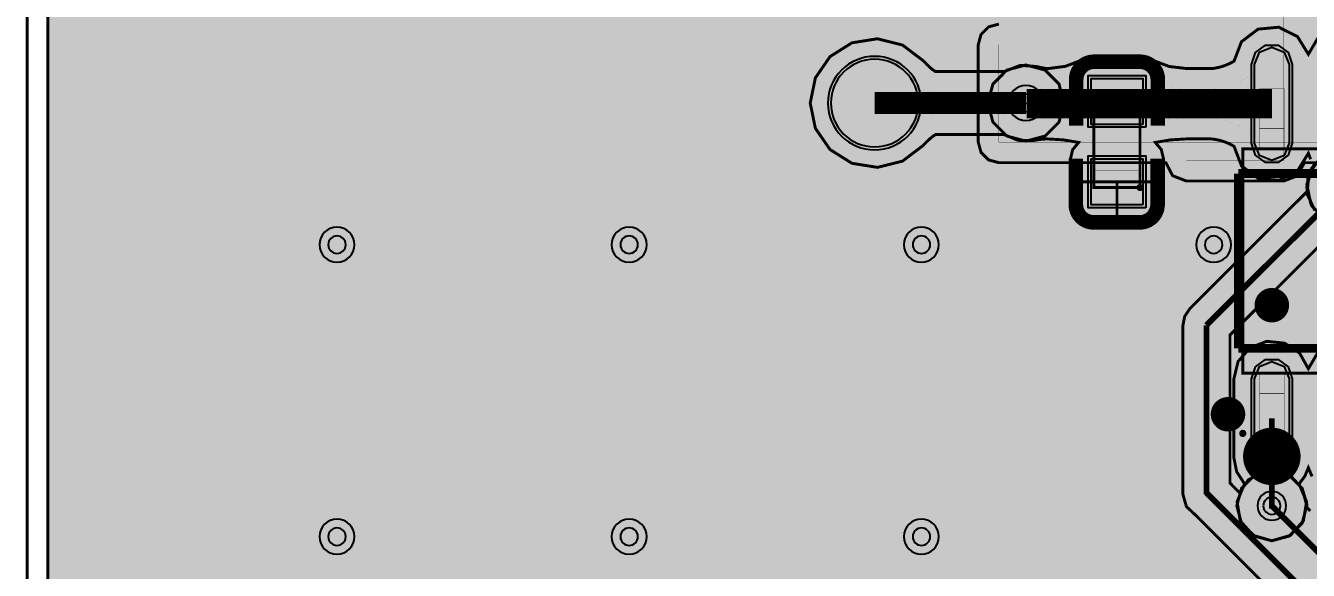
# Model space of a CAD drawing. Header units: millimetres. Extents: x 0 to 100, y -100 to 0.
# Drawn here: x -0.03 to 22.27, y -87.25 to -77.77 of the extents above; entities that cross this region are included whole.
import ezdxf

# ---------------------------------------------------------------- set-up
doc = ezdxf.new("R2010")
doc.units = ezdxf.units.MM
doc.header["$MEASUREMENT"] = 0
for name, color, linetype, true_color in [('Board-Outline-Layer', 7, 'Continuous', 0xff00ff), ('Bottom-Layer', 7, 'Continuous', 0x0000ff), ('Component-Marking-Layer', 7, 'Continuous', 0x66ffcc), ('Component-Shape-Layer', 7, 'Continuous', 0x00cccc), ('Document-Layer', 7, 'Continuous', 0xffffff), ('Hole-Layer', 7, 'Continuous', 0x222222), ('Inner1', 7, 'Continuous', 0x999966), ('Inner2', 7, 'Continuous', 0x008000), ('Multi-Layer', 7, 'Continuous', 0xc0c0c0), ('Pin-Floating-Layer', 7, 'Continuous', 0xff99ff), ('Pin-Soldering-Layer', 7, 'Continuous', 0xcc9999), ('Top-Layer', 7, 'Continuous', 0xff0000), ('Top-Paste-Mask-Layer', 7, 'Continuous', 0x808080), ('Top-Silkscreen-Layer', 7, 'Continuous', 0xffcc00), ('Top-Solder-Mask-Layer', 7, 'Continuous', 0x800080)]:
    doc.layers.add(name, color=color, linetype=linetype, true_color=true_color)

msp = doc.modelspace()

# ---------------------------------------------------------------- hatches: boundary and pattern name
at = {"layer": 'Bottom-Layer'}
for points in [[(99.642, -0.358), (99.642, -99.642), (0.358, -99.642), (0.358, -0.358)], [(16.699, -79.121), (16.788, -79.453), (17.03, -79.695), (17.362, -79.784), (17.694, -79.695), (17.936, -79.453), (18.025, -79.121), (17.936, -78.79), (17.694, -78.547), (17.362, -78.458), (17.03, -78.547), (16.788, -78.79)], [(22.242, -80.582), (22.331, -80.913), (22.574, -81.156), (22.906, -81.245), (23.237, -81.156), (23.48, -80.913), (23.569, -80.582), (23.48, -80.25), (23.237, -80.007), (22.906, -79.919), (22.574, -80.007), (22.331, -80.25)], [(21.027, -86.128), (21.109, -86.433), (21.332, -86.655), (21.636, -86.737), (21.94, -86.655), (22.162, -86.433), (22.244, -86.128), (22.162, -85.824), (21.94, -85.602), (21.636, -85.52), (21.332, -85.602), (21.109, -85.824)]]:
    msp.add_hatch(color=256, dxfattribs=at).paths.add_polyline_path(points)
at = {"layer": 'Component-Marking-Layer'}
for points in [[(19.285, -80.592, 1), (19.404, -80.592, 1)], [(19.285, -80.592, 1), (19.404, -80.592, 1)], [(21.071, -84.869, 1), (21.191, -84.869, 1)], [(21.071, -84.869, 1), (21.191, -84.869, 1)]]:
    msp.add_hatch(color=256, dxfattribs=at).paths.add_polyline_path(points)
at = {"layer": 'Inner1'}
for points in [[(99.642, -0.358), (99.642, -99.642), (0.358, -99.642), (0.358, -0.358)], [(16.699, -79.121), (16.788, -79.453), (17.03, -79.695), (17.362, -79.784), (17.694, -79.695), (17.936, -79.453), (18.025, -79.121), (17.936, -78.79), (17.694, -78.547), (17.362, -78.458), (17.03, -78.547), (16.788, -78.79)], [(47.491, -85.769), (47.237, -85.724), (47.006, -85.839), (43.108, -89.738), (42.923, -89.745), (42.745, -89.796), (51.413, -81.128), (51.49, -81.089), (51.556, -81.035), (51.601, -80.991), (52.042, -80.991), (52.299, -81.19), (52.62, -81.242), (52.927, -81.136), (53.147, -80.897), (53.227, -80.582), (53.147, -80.266), (52.927, -80.027), (52.62, -79.921), (52.299, -79.974), (52.042, -80.173), (51.431, -80.173), (51.275, -80.204), (51.142, -80.292), (51.12, -80.314), (51.044, -80.353), (50.978, -80.407), (44.48, -86.905), (44.49, -86.852), (44.494, -86.799), (44.494, -86.585), (44.542, -86.529), (44.686, -86.218), (44.639, -85.877), (44.414, -85.617), (44.085, -85.52), (43.755, -85.617), (43.531, -85.877), (43.483, -86.218), (43.627, -86.529), (43.676, -86.585), (43.676, -86.63), (40.568, -89.738), (40.512, -89.735), (40.456, -89.736), (43.104, -87.088), (43.193, -86.956), (43.224, -86.799), (43.224, -86.585), (43.272, -86.529), (43.416, -86.218), (43.369, -85.877), (43.144, -85.617), (42.815, -85.52), (42.485, -85.617), (42.261, -85.877), (42.213, -86.218), (42.357, -86.529), (42.406, -86.585), (42.406, -86.63), (39.298, -89.738), (38.982, -89.778), (38.71, -89.943), (38.529, -90.205), (38.47, -90.518), (38.544, -90.828), (29.453, -90.828), (25.356, -86.73), (25.656, -86.699), (25.904, -86.528), (26.04, -86.259), (26.029, -85.958), (25.876, -85.698), (25.616, -85.545), (25.315, -85.535), (25.046, -85.67), (24.875, -85.919), (24.844, -86.218), (24.788, -86.162), (24.782, -86.089), (24.676, -85.784), (24.429, -85.576), (24.111, -85.524), (23.81, -85.642), (23.613, -85.898), (23.574, -86.218), (23.518, -86.162), (23.512, -86.089), (23.406, -85.784), (23.159, -85.576), (22.841, -85.524), (22.54, -85.642), (22.343, -85.898), (22.304, -86.218), (22.248, -86.162), (22.242, -86.089), (22.165, -85.83), (21.984, -85.63), (21.734, -85.528), (21.464, -85.545), (21.228, -85.677), (21.073, -85.898), (20.909, -85.733), (20.909, -83.157), (22.826, -81.24), (23.148, -81.199), (23.412, -81.009), (23.555, -80.717), (23.541, -80.392), (23.375, -80.113), (23.095, -79.946), (22.77, -79.932), (22.478, -80.075), (22.288, -80.339), (22.247, -80.662), (20.211, -82.698), (20.122, -82.831), (20.091, -82.987), (20.091, -85.93), (20.151, -86.142), (20.312, -86.293), (27.526, -93.507), (27.659, -93.596), (27.815, -93.627), (44.111, -93.627), (44.267, -93.596), (44.4, -93.507), (44.677, -93.23), (44.748, -93.24), (44.794, -93.248), (45.094, -93.25), (45.372, -93.137), (45.585, -92.925), (45.86, -93.174), (46.22, -93.264), (46.579, -93.174), (46.855, -92.925), (47.13, -93.174), (47.49, -93.264), (47.849, -93.174), (48.125, -92.925), (48.4, -93.174), (48.76, -93.264), (49.119, -93.174), (49.395, -92.925), (49.67, -93.174), (50.03, -93.264), (50.389, -93.174), (50.665, -92.925), (50.94, -93.174), (51.3, -93.264), (51.659, -93.174), (51.935, -92.925), (52.21, -93.174), (52.57, -93.264), (52.929, -93.174), (53.205, -92.925), (53.48, -93.174), (53.84, -93.264), (54.199, -93.174), (54.475, -92.925), (54.75, -93.174), (55.11, -93.264), (55.469, -93.174), (55.745, -92.925), (56.02, -93.174), (56.38, -93.264), (56.739, -93.174), (57.015, -92.925), (57.29, -93.174), (57.65, -93.264), (58.009, -93.174), (58.285, -92.925), (58.56, -93.174), (58.92, -93.264), (59.279, -93.174), (59.555, -92.925), (59.83, -93.174), (60.19, -93.264), (60.549, -93.174), (60.825, -92.925), (61.113, -93.181), (61.49, -93.263), (61.859, -93.151), (62.127, -92.873), (62.224, -92.499), (62.127, -92.126), (61.859, -91.848), (61.49, -91.736), (61.113, -91.818), (60.825, -92.074), (60.549, -91.825), (60.19, -91.735), (59.83, -91.825), (59.555, -92.074), (59.279, -91.825), (58.92, -91.735), (58.56, -91.825), (58.285, -92.074), (58.009, -91.825), (57.65, -91.735), (57.29, -91.825), (57.015, -92.074), (56.739, -91.825), (56.38, -91.735), (56.02, -91.825), (55.745, -92.074), (55.469, -91.825), (55.11, -91.735), (54.75, -91.825), (54.475, -92.074), (54.199, -91.825), (53.84, -91.735), (53.48, -91.825), (53.205, -92.074), (52.929, -91.825), (52.57, -91.735), (52.21, -91.825), (51.935, -92.074), (51.659, -91.825), (51.3, -91.735), (50.94, -91.825), (50.665, -92.074), (50.389, -91.825), (50.03, -91.735), (49.67, -91.825), (49.395, -92.074), (49.211, -91.882), (48.973, -91.765), (48.709, -91.737), (48.229, -91.257), (48.53, -91.148), (48.76, -90.925), (49.035, -91.174), (49.395, -91.264), (49.754, -91.174), (50.03, -90.925), (50.305, -91.174), (50.665, -91.264), (51.024, -91.174), (51.3, -90.925), (51.575, -91.174), (51.935, -91.264), (52.294, -91.174), (52.57, -90.925), (52.845, -91.174), (53.205, -91.264), (53.564, -91.174), (53.84, -90.925), (54.115, -91.174), (54.475, -91.264), (54.834, -91.174), (55.11, -90.925), (55.385, -91.174), (55.745, -91.264), (56.104, -91.174), (56.38, -90.925), (56.655, -91.174), (57.015, -91.264), (57.374, -91.174), (57.65, -90.925), (57.925, -91.174), (58.285, -91.264), (58.644, -91.174), (58.92, -90.925), (59.195, -91.174), (59.555, -91.264), (59.914, -91.174), (60.19, -90.925), (60.474, -91.179), (60.845, -91.264), (61.211, -91.159), (61.481, -90.891), (61.517, -90.833), (61.556, -90.782), (69.499, -90.782), (69.655, -90.75), (69.788, -90.662), (73.709, -86.741), (73.783, -86.735), (74.105, -86.617), (74.312, -86.343), (74.337, -86), (74.173, -85.698), (73.871, -85.534), (73.529, -85.559), (73.254, -85.766), (73.136, -86.089), (73.131, -86.162), (73.074, -86.218), (73.035, -85.898), (72.838, -85.642), (72.538, -85.524), (72.219, -85.576), (71.972, -85.784), (71.866, -86.089), (71.861, -86.162), (71.804, -86.218), (71.765, -85.898), (71.568, -85.642), (71.268, -85.524), (70.949, -85.576), (70.702, -85.784), (70.596, -86.089), (70.591, -86.162), (70.534, -86.218), (70.495, -85.898), (70.298, -85.642), (69.998, -85.524), (69.679, -85.576), (69.432, -85.784), (69.326, -86.089), (69.321, -86.162), (69.264, -86.218), (69.225, -85.898), (69.028, -85.642), (68.728, -85.524), (68.409, -85.576), (68.162, -85.784), (68.056, -86.089), (68.051, -86.162), (67.994, -86.218), (67.955, -85.898), (67.758, -85.642), (67.458, -85.524), (67.139, -85.576), (66.892, -85.784), (66.786, -86.089), (66.781, -86.162), (66.724, -86.218), (66.685, -85.898), (66.488, -85.642), (66.188, -85.524), (65.869, -85.576), (65.622, -85.784), (65.516, -86.089), (65.511, -86.162), (63.943, -87.73), (60.937, -87.73), (67.423, -81.244), (67.728, -81.154), (67.956, -80.931), (68.054, -80.628), (67.999, -80.314), (67.805, -80.062), (67.515, -79.93), (67.197, -79.948), (66.924, -80.112), (66.759, -80.385), (66.741, -80.703), (66.749, -80.761), (59.984, -87.526), (58.095, -87.526), (58.88, -86.741), (58.954, -86.735), (59.276, -86.617), (59.483, -86.343), (59.508, -86), (59.344, -85.698), (59.042, -85.534), (58.7, -85.559), (58.425, -85.766), (58.307, -86.089), (58.302, -86.162), (58.245, -86.218), (58.206, -85.898), (58.009, -85.642), (57.709, -85.524), (57.39, -85.576), (57.143, -85.784), (57.037, -86.089), (57.032, -86.162), (56.975, -86.218), (56.936, -85.898), (56.739, -85.642), (56.439, -85.524), (56.12, -85.576), (55.873, -85.784), (55.767, -86.089), (55.762, -86.162), (55.705, -86.218), (55.666, -85.898), (55.469, -85.642), (55.169, -85.524), (54.85, -85.576), (54.603, -85.784), (54.497, -86.089), (54.492, -86.162), (54.435, -86.218), (54.396, -85.898), (54.199, -85.642), (53.899, -85.524), (53.58, -85.576), (53.333, -85.784), (53.227, -86.089), (53.222, -86.162), (53.165, -86.218), (53.126, -85.898), (52.929, -85.642), (52.629, -85.524), (52.31, -85.576), (52.063, -85.784), (51.957, -86.089), (51.952, -86.162), (51.941, -86.172), (51.9, -86.172), (51.864, -85.919), (51.727, -85.702), (51.514, -85.561), (51.261, -85.521), (51.014, -85.589), (50.816, -85.752), (50.801, -85.769)]]:
    msp.add_hatch(color=256, dxfattribs=at).paths.add_polyline_path(points)
at = {"layer": 'Inner2'}
for points in [[(99.642, -0.358), (99.642, -99.642), (0.358, -99.642), (0.358, -0.358)], [(20.15, -80.477), (21.845, -80.477), (22.084, -80.385), (22.201, -80.158), (22.396, -80.158), (22.262, -80.424), (22.257, -80.721), (22.384, -80.991), (22.615, -81.178), (22.906, -81.245), (23.196, -81.178), (23.427, -80.991), (23.554, -80.721), (23.55, -80.424), (23.416, -80.158), (52.054, -80.158), (51.92, -80.424), (51.915, -80.721), (52.042, -80.991), (52.274, -81.178), (52.564, -81.245), (52.854, -81.178), (53.085, -80.991), (53.212, -80.721), (53.208, -80.424), (53.074, -80.158), (66.883, -80.158), (66.749, -80.424), (66.744, -80.721), (66.871, -80.991), (67.103, -81.178), (67.393, -81.245), (67.683, -81.178), (67.914, -80.991), (68.041, -80.721), (68.037, -80.424), (67.903, -80.158), (75.335, -80.158), (75.443, -80.22), (75.565, -80.241), (85.725, -80.241), (85.904, -80.193), (86.035, -80.062), (86.083, -79.883), (86.083, -70.57), (86.153, -70.407), (86.176, -70.231), (86.153, -70.056), (86.083, -69.893), (86.083, -68.072), (86.035, -67.893), (85.904, -67.762), (85.725, -67.714), (75.565, -67.714), (75.386, -67.762), (75.255, -67.893), (75.207, -68.072), (75.207, -77.747), (22.203, -77.747), (22.203, -22.203), (83.525, -22.203), (83.704, -22.155), (83.835, -22.024), (83.883, -21.845), (83.883, -20.15), (83.835, -19.971), (83.704, -19.84), (83.525, -19.792), (32.89, -19.792), (33.176, -19.571), (33.303, -19.233), (33.235, -18.878), (32.99, -18.612), (32.643, -18.514), (32.295, -18.612), (32.05, -18.878), (31.982, -19.233), (32.109, -19.571), (32.395, -19.792), (22.203, -19.792), (22.203, -17.302), (22.155, -17.123), (22.024, -16.992), (21.845, -16.944), (21.082, -16.944), (20.752, -16.856), (20.422, -16.944), (20.15, -16.944), (19.971, -16.992), (19.84, -17.123), (19.792, -17.302), (19.792, -22.869), (19.6, -22.591), (19.288, -22.459), (18.955, -22.514), (18.702, -22.738), (18.608, -23.063), (18.702, -23.388), (18.955, -23.612), (19.288, -23.667), (19.6, -23.534), (19.792, -23.256), (19.792, -67.356), (19.6, -67.078), (19.288, -66.946), (18.955, -67.001), (18.702, -67.225), (18.608, -67.55), (18.702, -67.875), (18.955, -68.099), (19.288, -68.154), (19.6, -68.021), (19.792, -67.743), (19.792, -77.747), (16.891, -77.747), (16.712, -77.795), (16.581, -77.926), (16.533, -78.105), (16.533, -79.8), (16.581, -79.979), (16.712, -80.11), (16.891, -80.158), (19.794, -80.158), (19.911, -80.385)], [(20.15, -17.302), (21.845, -17.302), (21.845, -80.119), (20.15, -80.119)], [(16.891, -79.8), (16.891, -78.105), (79.581, -78.105), (79.581, -79.8)], [(21.027, -86.128), (21.109, -86.433), (21.332, -86.655), (21.636, -86.737), (21.94, -86.655), (22.162, -86.433), (22.244, -86.128), (22.162, -85.824), (21.94, -85.602), (21.636, -85.52), (21.332, -85.602), (21.109, -85.824)]]:
    msp.add_hatch(color=256, dxfattribs=at).paths.add_polyline_path(points)
at = {"layer": 'Pin-Floating-Layer'}
for points in [[(21.421, -79.559), (21.851, -79.559), (21.851, -79.929), (21.421, -79.929)], [(21.421, -79.559), (21.851, -79.559), (21.851, -79.929), (21.421, -79.929)], [(21.421, -84.179), (21.421, -83.809), (21.851, -83.809), (21.851, -84.179)], [(21.421, -84.179), (21.421, -83.809), (21.851, -83.809), (21.851, -84.179)]]:
    msp.add_hatch(color=256, dxfattribs=at).paths.add_polyline_path(points)
at = {"layer": 'Pin-Soldering-Layer'}
for points in [[(21.421, -78.869), (21.851, -78.869), (21.851, -79.569), (21.421, -79.569)], [(21.421, -78.869), (21.851, -78.869), (21.851, -79.569), (21.421, -79.569)], [(19.344, -78.992), (19.344, -79.292), (18.544, -79.292), (18.544, -78.992)], [(19.344, -78.992), (19.344, -79.292), (18.544, -79.292), (18.544, -78.992)], [(19.344, -80.592), (18.544, -80.592), (18.544, -80.292), (19.344, -80.292)], [(19.344, -80.592), (18.544, -80.592), (18.544, -80.292), (19.344, -80.292)], [(21.421, -84.869), (21.421, -84.169), (21.851, -84.169), (21.851, -84.869)], [(21.421, -84.869), (21.421, -84.169), (21.851, -84.169), (21.851, -84.869)]]:
    msp.add_hatch(color=256, dxfattribs=at).paths.add_polyline_path(points)
at = {"layer": 'Top-Layer'}
for points in [[(99.642, -0.358), (99.642, -99.642), (0.358, -99.642), (0.358, -0.358)], [(21.937, -79.818), (21.848, -80.031), (21.636, -80.119), (21.423, -80.031), (21.335, -79.818), (21.335, -78.449), (21.423, -78.236), (21.636, -78.148), (21.848, -78.236), (21.937, -78.449)], [(13.97, -79.121, 1), (15.494, -79.121, 1)], [(19.394, -79.492), (18.494, -79.492), (18.494, -78.692), (19.394, -78.692)], [(19.394, -80.892), (18.494, -80.892), (18.494, -80.092), (19.394, -80.092)], [(21.937, -85.289), (21.848, -85.502), (21.636, -85.59), (21.423, -85.502), (21.335, -85.289), (21.335, -83.92), (21.423, -83.707), (21.636, -83.619), (21.848, -83.707), (21.937, -83.92)]]:
    msp.add_hatch(color=256, dxfattribs=at).paths.add_polyline_path(points)
at = {"layer": 'Top-Paste-Mask-Layer'}
for points in [[(21.937, -79.818), (21.848, -80.031), (21.636, -80.119), (21.423, -80.031), (21.335, -79.818), (21.335, -78.449), (21.423, -78.236), (21.636, -78.148), (21.848, -78.236), (21.937, -78.449)], [(13.97, -79.121, 1), (15.494, -79.121, 1)], [(19.394, -79.492), (18.494, -79.492), (18.494, -78.692), (19.394, -78.692)], [(19.394, -80.892), (18.494, -80.892), (18.494, -80.092), (19.394, -80.092)], [(21.937, -85.289), (21.848, -85.502), (21.636, -85.59), (21.423, -85.502), (21.335, -85.289), (21.335, -83.92), (21.423, -83.707), (21.636, -83.619), (21.848, -83.707), (21.937, -83.92)]]:
    msp.add_hatch(color=256, dxfattribs=at).paths.add_polyline_path(points)
at = {"layer": 'Top-Solder-Mask-Layer'}
for points in [[(21.988, -79.818), (21.92, -80.025), (21.744, -80.153), (21.527, -80.153), (21.351, -80.025), (21.284, -79.818), (21.284, -78.449), (21.351, -78.242), (21.527, -78.114), (21.744, -78.114), (21.92, -78.242), (21.988, -78.449)], [(13.919, -79.121, 1), (15.545, -79.121, 1)], [(19.445, -79.543), (18.444, -79.543), (18.444, -78.641), (19.445, -78.641)], [(19.445, -80.943), (18.444, -80.943), (18.444, -80.041), (19.445, -80.041)], [(21.988, -85.289), (21.92, -85.496), (21.744, -85.624), (21.527, -85.624), (21.351, -85.496), (21.284, -85.289), (21.284, -83.92), (21.351, -83.713), (21.527, -83.585), (21.744, -83.585), (21.92, -83.713), (21.988, -83.92)]]:
    msp.add_hatch(color=256, dxfattribs=at).paths.add_polyline_path(points)

# ---------------------------------------------------------------- linework, layer by layer
at = {"layer": 'Board-Outline-Layer', "const_width": 0.0508}
msp.add_lwpolyline([(0, -100), (0, 0), (100, 0), (100, -100)], close=True, dxfattribs=at)
at = {"layer": 'Bottom-Layer'}
for points, const_width in [([(0, -100), (0, 0), (100, 0), (100, -100)], 0.00508), ([(99.642, -0.358), (99.642, -99.642), (0.358, -99.642), (0.358, -0.358)], 0.0508), ([(16.699, -79.121), (16.788, -79.453), (17.03, -79.695), (17.362, -79.784), (17.694, -79.695), (17.936, -79.453), (18.025, -79.121), (17.936, -78.79), (17.694, -78.547), (17.362, -78.458), (17.03, -78.547), (16.788, -78.79)], 0.0508), ([(22.242, -80.582), (22.331, -80.913), (22.574, -81.156), (22.906, -81.245), (23.237, -81.156), (23.48, -80.913), (23.569, -80.582), (23.48, -80.25), (23.237, -80.007), (22.906, -79.919), (22.574, -80.007), (22.331, -80.25)], 0.0508), ([(21.027, -86.128), (21.109, -86.433), (21.332, -86.655), (21.636, -86.737), (21.94, -86.655), (22.162, -86.433), (22.244, -86.128), (22.162, -85.824), (21.94, -85.602), (21.636, -85.52), (21.332, -85.602), (21.109, -85.824)], 0.0508)]:
    msp.add_lwpolyline(points, close=True, dxfattribs=dict(at, const_width=const_width))
at = {"layer": 'Component-Marking-Layer', "const_width": 0.00508}
for points in [[(19.285, -80.592, 1), (19.404, -80.592), (19.404, -80.592, 1), (19.285, -80.592)], [(19.285, -80.592, 1), (19.404, -80.592), (19.404, -80.592, 1), (19.285, -80.592)], [(21.071, -84.869, 1), (21.191, -84.869), (21.191, -84.869, 1), (21.071, -84.869)], [(21.071, -84.869, 1), (21.191, -84.869), (21.191, -84.869, 1), (21.071, -84.869)]]:
    msp.add_lwpolyline(points, format="xyb", dxfattribs=at)
at = {"layer": 'Component-Shape-Layer', "const_width": 0.0508}
for points in [[(19.344, -80.592), (18.544, -80.592), (18.544, -78.992), (19.344, -78.992)], [(19.344, -80.592), (18.544, -80.592), (18.544, -78.992), (19.344, -78.992)], [(21.131, -83.819), (21.131, -79.919), (31.031, -79.919), (31.031, -83.819)], [(21.131, -83.819), (21.131, -79.919), (31.031, -79.919), (31.031, -83.819)]]:
    msp.add_lwpolyline(points, close=True, dxfattribs=at)
at = {"layer": 'Document-Layer', "const_width": 0.5}
msp.add_lwpolyline([(21.386, -85.269, 1), (21.886, -85.269), (21.886, -85.269, 1), (21.386, -85.269)], format="xyb", dxfattribs=at)
msp.add_lwpolyline([(21.386, -85.269, 1), (21.886, -85.269), (21.886, -85.269, 1), (21.386, -85.269)], format="xyb", dxfattribs=at)
at = {"layer": 'Hole-Layer'}
for points in [[(17.21, -79.121, 1), (17.515, -79.121, 1)], [(5.233, -81.585, 1), (5.538, -81.585, 1)], [(20.473, -81.585, 1), (20.778, -81.585, 1)], [(5.233, -86.665, 1), (5.538, -86.665, 1)]]:
    msp.add_lwpolyline(points, format="xyb", close=True, dxfattribs=at)
for points in [[(10.313, -81.585, 1), (10.618, -81.585), (10.618, -81.585, 1), (10.313, -81.585)], [(15.393, -81.585, 1), (15.698, -81.585), (15.698, -81.585, 1), (15.393, -81.585)], [(21.486, -86.128, 1), (21.786, -86.128), (21.786, -86.128, 1), (21.486, -86.128)], [(10.313, -86.665, 1), (10.618, -86.665), (10.618, -86.665, 1), (10.313, -86.665)], [(15.393, -86.665, 1), (15.698, -86.665), (15.698, -86.665, 1), (15.393, -86.665)]]:
    msp.add_lwpolyline(points, format="xyb", dxfattribs=at)
at = {"layer": 'Inner1'}
for points, const_width in [([(0, -100), (0, 0), (100, 0), (100, -100)], 0.00508), ([(99.642, -0.358), (99.642, -99.642), (0.358, -99.642), (0.358, -0.358)], 0.0508), ([(16.699, -79.121), (16.788, -79.453), (17.03, -79.695), (17.362, -79.784), (17.694, -79.695), (17.936, -79.453), (18.025, -79.121), (17.936, -78.79), (17.694, -78.547), (17.362, -78.458), (17.03, -78.547), (16.788, -78.79)], 0.0508), ([(21.912, -86.333), (21.84, -86.405), (21.814, -86.395), (21.763, -86.388), (21.62, -86.378), (21.885, -86.113), (21.895, -86.256), (21.902, -86.307)], 0.000254)]:
    msp.add_lwpolyline(points, close=True, dxfattribs=dict(at, const_width=const_width))
for points, const_width in [([(22.478, -80.075), (22.288, -80.339), (22.247, -80.662), (20.211, -82.698), (20.122, -82.831), (20.091, -82.987), (20.091, -85.93), (20.151, -86.142), (20.312, -86.293), (27.526, -93.507)], 0.0508), ([(22.906, -80.582), (20.5, -82.987)], 0.102), ([(22.304, -86.218), (22.248, -86.162), (22.242, -86.089), (22.165, -85.83), (21.984, -85.63), (21.734, -85.528), (21.464, -85.545), (21.228, -85.677), (21.073, -85.898), (20.909, -85.733), (20.909, -83.157), (22.826, -81.24)], 0.0508), ([(20.5, -82.987), (20.5, -85.903)], 0.102), ([(20.5, -85.903), (27.815, -93.218)], 0.102), ([(20.5, -85.903), (20.5, -85.93)], 0.102), ([(21.636, -86.128), (27.152, -91.645)], 0.102)]:
    msp.add_lwpolyline(points, dxfattribs=dict(at, const_width=const_width))
at = {"layer": 'Inner2'}
for points, const_width in [([(0, -99.949), (0, 0), (100.076, 0), (100.076, -99.949)], 0.00508), ([(99.642, -0.358), (99.642, -99.642), (0.358, -99.642), (0.358, -0.358)], 0.0508), ([(20.15, -17.302), (21.845, -17.302), (21.845, -80.119), (20.15, -80.119)], 0.00508), ([(16.891, -79.8), (16.891, -78.105), (79.581, -78.105), (79.581, -79.8)], 0.00508), ([(21.027, -86.128), (21.109, -86.433), (21.332, -86.655), (21.636, -86.737), (21.94, -86.655), (22.162, -86.433), (22.244, -86.128), (22.162, -85.824), (21.94, -85.602), (21.636, -85.52), (21.332, -85.602), (21.109, -85.824)], 0.0508)]:
    msp.add_lwpolyline(points, close=True, dxfattribs=dict(at, const_width=const_width))
at = {"layer": 'Inner2', "const_width": 0.0508}
msp.add_lwpolyline([(16.891, -77.747), (16.712, -77.795), (16.581, -77.926), (16.533, -78.105), (16.533, -79.8), (16.581, -79.979), (16.712, -80.11), (16.891, -80.158), (19.794, -80.158), (19.911, -80.385), (20.15, -80.477), (21.845, -80.477), (22.084, -80.385), (22.201, -80.158), (22.396, -80.158), (22.262, -80.424), (22.257, -80.721), (22.384, -80.991)], dxfattribs=at)
at = {"layer": 'Multi-Layer'}
for points in [[(17.057, -79.121, 1), (17.667, -79.121), (17.667, -79.121, 1), (17.057, -79.121)], [(10.16, -81.585, 1), (10.77, -81.585), (10.77, -81.585, 1), (10.16, -81.585)], [(15.24, -81.585, 1), (15.85, -81.585), (15.85, -81.585, 1), (15.24, -81.585)], [(20.32, -81.585, 1), (20.93, -81.585), (20.93, -81.585, 1), (20.32, -81.585)], [(10.16, -86.665, 1), (10.77, -86.665), (10.77, -86.665, 1), (10.16, -86.665)], [(15.24, -86.665, 1), (15.85, -86.665), (15.85, -86.665, 1), (15.24, -86.665)]]:
    msp.add_lwpolyline(points, format="xyb", dxfattribs=at)
for points in [[(5.08, -81.585, 1), (5.69, -81.585, 1)], [(21.386, -86.128, 1), (21.886, -86.128, 1)], [(5.08, -86.665, 1), (5.69, -86.665, 1)]]:
    msp.add_lwpolyline(points, format="xyb", close=True, dxfattribs=at)
at = {"layer": 'Pin-Floating-Layer', "const_width": 0.00508}
for points in [[(21.421, -79.559), (21.851, -79.559), (21.851, -79.929), (21.421, -79.929)], [(21.421, -79.559), (21.851, -79.559), (21.851, -79.929), (21.421, -79.929)], [(21.421, -84.179), (21.421, -83.809), (21.851, -83.809), (21.851, -84.179)], [(21.421, -84.179), (21.421, -83.809), (21.851, -83.809), (21.851, -84.179)]]:
    msp.add_lwpolyline(points, close=True, dxfattribs=at)
at = {"layer": 'Pin-Soldering-Layer', "const_width": 0.00508}
for points in [[(21.421, -78.869), (21.851, -78.869), (21.851, -79.569), (21.421, -79.569)], [(21.421, -78.869), (21.851, -78.869), (21.851, -79.569), (21.421, -79.569)], [(19.344, -78.992), (19.344, -79.292), (18.544, -79.292), (18.544, -78.992)], [(19.344, -78.992), (19.344, -79.292), (18.544, -79.292), (18.544, -78.992)], [(19.344, -80.592), (18.544, -80.592), (18.544, -80.292), (19.344, -80.292)], [(19.344, -80.592), (18.544, -80.592), (18.544, -80.292), (19.344, -80.292)], [(21.421, -84.869), (21.421, -84.169), (21.851, -84.169), (21.851, -84.869)], [(21.421, -84.869), (21.421, -84.169), (21.851, -84.169), (21.851, -84.869)]]:
    msp.add_lwpolyline(points, close=True, dxfattribs=at)
at = {"layer": 'Top-Layer'}
for points, const_width in [([(0, -99.949), (0, 0), (100.076, 0), (100.076, -99.949)], 0.00508), ([(99.642, -0.358), (99.642, -99.642), (0.358, -99.642), (0.358, -0.358)], 0.0508), ([(15.769, -78.931), (15.769, -79.312), (15.729, -79.315), (15.689, -79.324), (15.649, -79.339), (15.61, -79.359), (15.533, -79.409), (15.46, -79.47), (15.392, -79.534), (15.331, -79.597), (15.236, -79.693), (15.236, -78.55), (15.331, -78.646), (15.392, -78.708), (15.46, -78.773), (15.533, -78.833), (15.61, -78.883), (15.649, -78.903), (15.689, -78.918), (15.729, -78.927)], 0.000254), ([(20.573, -79.387), (20.573, -78.879), (20.631, -78.877), (20.693, -78.87), (20.82, -78.844), (20.948, -78.804), (21.068, -78.753), (21.174, -78.694), (21.219, -78.662), (21.258, -78.63), (21.29, -78.597), (21.314, -78.564), (21.329, -78.531), (21.335, -78.498), (21.335, -79.768), (21.329, -79.736), (21.314, -79.703), (21.29, -79.67), (21.258, -79.637), (21.219, -79.604), (21.174, -79.573), (21.068, -79.514), (20.948, -79.463), (20.82, -79.423), (20.693, -79.397), (20.631, -79.39)], 0.000254), ([(16.947, -79.312), (16.947, -78.931), (17.013, -78.927), (17.077, -78.919), (17.13, -78.906), (17.16, -78.892), (17.16, -79.35), (17.13, -79.336), (17.077, -79.324), (17.013, -79.315)], 0.000254), ([(17.74, -78.879), (17.716, -79.387), (17.607, -79.394), (17.506, -79.408), (17.418, -79.421), (17.35, -79.426), (17.374, -78.816), (17.442, -78.827), (17.53, -78.849), (17.632, -78.87), (17.686, -78.877)], 0.000254), ([(21.686, -85.714), (21.585, -85.714), (21.578, -85.668), (21.561, -85.623), (21.537, -85.585), (21.523, -85.571), (21.509, -85.562), (21.763, -85.562), (21.748, -85.571), (21.735, -85.585), (21.71, -85.623), (21.693, -85.668)], 0.000254), ([(21.585, -85.788), (21.686, -85.788), (21.698, -85.814), (21.729, -85.855), (21.823, -85.963), (21.448, -85.963), (21.542, -85.855), (21.573, -85.814)], 0.000254)]:
    msp.add_lwpolyline(points, close=True, dxfattribs=dict(at, const_width=const_width))
for points, const_width in [([(22.442, -77.98), (22.271, -78.272), (22.081, -77.963), (21.757, -77.801), (21.396, -77.835), (21.108, -78.054), (20.979, -78.392), (20.91, -78.43), (20.824, -78.467), (20.73, -78.497), (20.637, -78.516), (20.604, -78.52), (20.565, -78.521), (20.156, -78.521), (19.85, -78.484), (19.561, -78.375), (19.48, -78.344), (19.394, -78.334), (18.494, -78.334), (18.409, -78.344), (18.328, -78.375), (18.046, -78.482), (17.747, -78.521), (17.717, -78.52), (17.691, -78.516), (17.609, -78.5), (17.549, -78.485), (17.263, -78.465), (16.996, -78.568), (16.98, -78.57), (16.938, -78.573), (15.792, -78.573), (15.788, -78.572), (15.745, -78.544), (15.697, -78.504), (15.643, -78.453), (15.586, -78.394), (15.573, -78.381), (15.215, -78.111), (14.78, -78.002), (14.337, -78.073), (13.957, -78.312), (13.702, -78.682), (13.612, -79.121), (13.702, -79.561), (13.957, -79.93), (14.337, -80.169), (14.78, -80.24), (15.215, -80.132), (15.573, -79.861), (15.587, -79.846), (15.643, -79.789), (15.697, -79.738), (15.745, -79.698), (15.79, -79.67), (16.938, -79.67), (16.98, -79.672), (16.996, -79.674), (17.225, -79.77), (17.473, -79.775), (17.557, -79.762), (17.642, -79.75), (17.727, -79.745), (17.732, -79.745), (18.007, -79.761), (18.278, -79.806), (18.174, -79.932), (18.136, -80.092), (18.136, -80.892), (18.184, -81.071), (18.315, -81.202), (18.494, -81.25), (19.394, -81.25), (19.574, -81.202), (19.705, -81.071), (19.753, -80.892), (19.753, -80.092), (19.715, -79.932), (19.611, -79.806), (19.882, -79.761), (20.156, -79.745), (20.565, -79.745), (20.604, -79.747), (20.637, -79.751), (20.73, -79.77), (20.824, -79.799), (20.91, -79.836), (20.979, -79.874), (21.108, -80.213), (21.396, -80.432), (21.757, -80.466), (22.081, -80.303), (22.271, -79.995), (22.31, -80.099)], 0.0508), ([(17.374, -79.133), (17.362, -79.121)], 0.508), ([(21.636, -79.133), (17.374, -79.133)], 0.508), ([(17.362, -79.121), (14.732, -79.121)], 0.381), ([(22.366, -80.196), (22.244, -80.534), (22.316, -80.885)], 0.0508), ([(18.944, -80.492), (18.238, -80.492)], 0.0508), ([(18.944, -80.492), (18.944, -81.148)], 0.0508), ([(18.944, -80.492), (19.651, -80.492)], 0.0508), ([(22.442, -83.451), (22.271, -83.743), (22.118, -83.471), (21.857, -83.299), (21.546, -83.267), (21.256, -83.381), (21.05, -83.617), (20.976, -83.92), (20.976, -85.289), (21.025, -85.536), (21.162, -85.747), (21.032, -86.058), (21.087, -86.391), (21.312, -86.643), (21.636, -86.737), (21.96, -86.643), (22.184, -86.391), (22.24, -86.058), (22.109, -85.747), (22.208, -85.617), (22.271, -85.466), (22.334, -85.617)], 0.0508), ([(21.636, -86.179), (21.636, -84.604)], 0.102)]:
    msp.add_lwpolyline(points, dxfattribs=dict(at, const_width=const_width))
for points in [[(21.937, -79.818), (21.848, -80.031), (21.636, -80.119), (21.423, -80.031), (21.335, -79.818), (21.335, -78.449), (21.423, -78.236), (21.636, -78.148), (21.848, -78.236), (21.937, -78.449)], [(19.394, -79.492), (18.494, -79.492), (18.494, -78.692), (19.394, -78.692)], [(19.394, -80.892), (18.494, -80.892), (18.494, -80.092), (19.394, -80.092)], [(21.937, -85.289), (21.848, -85.502), (21.636, -85.59), (21.423, -85.502), (21.335, -85.289), (21.335, -83.92), (21.423, -83.707), (21.636, -83.619), (21.848, -83.707), (21.937, -83.92)]]:
    msp.add_lwpolyline(points, close=True, dxfattribs=at)
msp.add_lwpolyline([(13.97, -79.121, 1), (15.494, -79.121, 1)], format="xyb", close=True, dxfattribs=at)
at = {"layer": 'Top-Layer', "const_width": 0.000254}
for points in [[(17.732, -79.387), (17.732, -78.879, 0.121), (18.494, -78.692), (18.494, -79.492, 0.068)], [(20.156, -78.879), (20.156, -79.387, 0.068), (19.394, -79.492), (19.394, -78.692, 0.121)]]:
    msp.add_lwpolyline(points, format="xyb", close=True, dxfattribs=at)
at = {"layer": 'Top-Paste-Mask-Layer'}
for points in [[(21.937, -79.818), (21.848, -80.031), (21.636, -80.119), (21.423, -80.031), (21.335, -79.818), (21.335, -78.449), (21.423, -78.236), (21.636, -78.148), (21.848, -78.236), (21.937, -78.449)], [(19.394, -79.492), (18.494, -79.492), (18.494, -78.692), (19.394, -78.692)], [(19.394, -80.892), (18.494, -80.892), (18.494, -80.092), (19.394, -80.092)], [(21.937, -85.289), (21.848, -85.502), (21.636, -85.59), (21.423, -85.502), (21.335, -85.289), (21.335, -83.92), (21.423, -83.707), (21.636, -83.619), (21.848, -83.707), (21.937, -83.92)]]:
    msp.add_lwpolyline(points, close=True, dxfattribs=at)
msp.add_lwpolyline([(13.97, -79.121, 1), (15.494, -79.121, 1)], format="xyb", close=True, dxfattribs=at)
at = {"layer": 'Top-Silkscreen-Layer'}
for points, const_width in [([(18.235, -78.712, -0.414), (18.545, -78.402)], 0.254), ([(18.235, -78.712, -0.414), (18.545, -78.402)], 0.254), ([(19.345, -78.402, -0.414), (19.654, -78.712)], 0.254), ([(19.345, -78.402, -0.414), (19.654, -78.712)], 0.254), ([(18.539, -81.197, -0.414), (18.229, -80.888)], 0.254), ([(18.539, -81.197, -0.414), (18.229, -80.888)], 0.254), ([(19.649, -80.888, -0.414), (19.339, -81.197)], 0.254), ([(19.649, -80.888, -0.414), (19.339, -81.197)], 0.254), ([(21.486, -82.638, 1), (21.786, -82.638), (21.786, -82.638, 1), (21.486, -82.638)], 0.3), ([(21.486, -82.638, 1), (21.786, -82.638), (21.786, -82.638, 1), (21.486, -82.638)], 0.3), ([(20.724, -84.536, 1), (21.024, -84.536), (21.024, -84.536, 1), (20.724, -84.536)], 0.3), ([(20.724, -84.536, 1), (21.024, -84.536), (21.024, -84.536, 1), (20.724, -84.536)], 0.3)]:
    msp.add_lwpolyline(points, format="xyb", dxfattribs=dict(at, const_width=const_width))
for points, const_width in [([(18.545, -78.402), (19.345, -78.402)], 0.254), ([(18.545, -78.402), (19.345, -78.402)], 0.254), ([(18.235, -79.512), (18.235, -78.712)], 0.254), ([(18.235, -79.512), (18.235, -78.712)], 0.254), ([(19.654, -79.512), (19.654, -78.712)], 0.254), ([(19.654, -79.512), (19.654, -78.712)], 0.254), ([(18.229, -80.087), (18.229, -80.887)], 0.254), ([(18.229, -80.087), (18.229, -80.887)], 0.254), ([(19.649, -80.087), (19.649, -80.887)], 0.254), ([(19.649, -80.087), (19.649, -80.887)], 0.254), ([(21.054, -83.39), (21.054, -80.347)], 0.152), ([(21.054, -80.347), (31.107, -80.347)], 0.152), ([(21.054, -83.39), (21.054, -80.347)], 0.152), ([(21.054, -80.347), (31.107, -80.347)], 0.152), ([(18.539, -81.197), (19.339, -81.197)], 0.254), ([(18.539, -81.197), (19.339, -81.197)], 0.254), ([(31.107, -83.39), (21.054, -83.39)], 0.152), ([(31.107, -83.39), (21.054, -83.39)], 0.152)]:
    msp.add_lwpolyline(points, dxfattribs=dict(at, const_width=const_width))
at = {"layer": 'Top-Solder-Mask-Layer'}
for points in [[(21.988, -79.818), (21.92, -80.025), (21.744, -80.153), (21.527, -80.153), (21.351, -80.025), (21.284, -79.818), (21.284, -78.449), (21.351, -78.242), (21.527, -78.114), (21.744, -78.114), (21.92, -78.242), (21.988, -78.449)], [(19.445, -79.543), (18.444, -79.543), (18.444, -78.641), (19.445, -78.641)], [(19.445, -80.943), (18.444, -80.943), (18.444, -80.041), (19.445, -80.041)], [(21.988, -85.289), (21.92, -85.496), (21.744, -85.624), (21.527, -85.624), (21.351, -85.496), (21.284, -85.289), (21.284, -83.92), (21.351, -83.713), (21.527, -83.585), (21.744, -83.585), (21.92, -83.713), (21.988, -83.92)]]:
    msp.add_lwpolyline(points, close=True, dxfattribs=at)
msp.add_lwpolyline([(13.919, -79.121, 1), (15.545, -79.121), (15.545, -79.121, 1), (13.919, -79.121)], format="xyb", dxfattribs=at)

doc.saveas('drawing.dxf')
